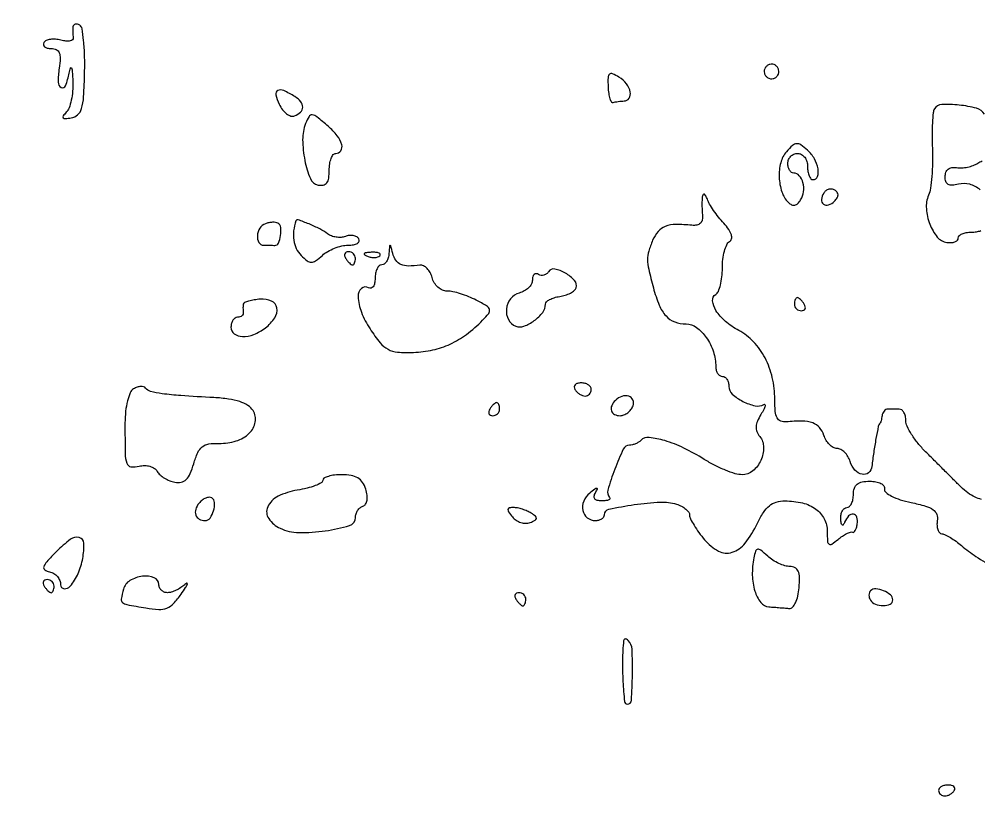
# Model space of a CAD drawing. Extents: x 0 to 5034, y 0 to 2560.
# Drawn here: x 2980.7 to 3127.1, y 2338.9 to 2457.5 of the extents above; entities that cross this region are included whole.
import ezdxf

# ---------------------------------------------------------------- set-up
doc = ezdxf.new("R2010")
doc.units = 0

msp = doc.modelspace()

# ---------------------------------------------------------------- linework, layer by layer
for points in [[(3315.229798, 2294.725646, 0.000021), (3228.5, 2295.347967, -0.000415)], [(3127.997007, 2443.004843, 0.192528), (3126.803744, 2443.887398, 0.038443), (3124.145646, 2444.369916, 0.03739), (3121.481068, 2444.444486, 0.247489), (3120.370832, 2443.791002, 0.115577), (3120.177866, 2443.215349, 0.010092), (3120.064477, 2441.667463, 0.012825), (3120.013317, 2439.793369, 0.009621), (3120.049642, 2437.729704, -0.014455), (3120.066617, 2435.590612, -0.015156), (3119.958685, 2433.487791, -0.014966), (3119.756591, 2431.683175, -0.062866), (3119.469312, 2430.632988, 0.11589), (3119.132472, 2428.569815, 0.075029), (3119.659591, 2426.198048, 0.080321), (3120.798563, 2424.24864, 0.186498), (3122.25, 2423.431099, 0.049529), (3122.919906, 2423.400776, 0.076548), (3123.485938, 2423.519377, 0.105546), (3123.86335, 2423.761101, 0.200325), (3124, 2424.088484, -0.205712), (3124.149683, 2424.436906, -0.0831), (3124.5875, 2424.732242, -0.063391), (3125.234371, 2424.933065, -0.043629), (3126, 2425, 0.035529), (3126.771432, 2425.054885, 0.051182), (3127.434975, 2425.220313, 0.063962)], [(3127.344488, 2431.428656, 0.118391), (3125.76082, 2432.288967, 0.13016), (3124.017591, 2432.294349, -0.04711), (3123.084461, 2432.142203, -0.147618), (3122.47179, 2432.282843, -0.184168), (3122.119973, 2432.711047, -0.081058), (3122, 2433.446227, -0.088991), (3122.121207, 2434.121845, -0.136836), (3122.467641, 2434.599984, -0.131142), (3123.024038, 2434.842479, -0.078477), (3123.75, 2434.837817, 0.055758), (3124.529654, 2434.797509, 0.03604), (3125.426563, 2434.916408, 0.036023), (3126.297846, 2435.163049, 0.055384), (3127, 2435.509646, -0.024757), (3127.644028, 2435.878119, -0.022858)], [(3127.57015, 2384.234885, -0.058339), (3126.568714, 2384.563031, -0.049684), (3125.475621, 2385.207141, -0.03828), (3124.423713, 2386.108161, 0.000154), (3123.291983, 2387.237867, 0.000075), (3121.847301, 2388.678647, 0.000074), (3120.344103, 2390.176892, 0.000108), (3119.015654, 2391.5, -0.026529), (3117.862218, 2392.777049, -0.029018), (3116.887105, 2394.132812, -0.030226), (3116.198463, 2395.378322, -0.111456), (3116.001123, 2396.25, 0.055191), (3115.926569, 2396.919436, 0.074751), (3115.70658, 2397.485938, 0.094184), (3115.381623, 2397.865963, 0.170509), (3115, 2398), (3114.073437, 2398), (3113.25, 2398, 0.126455), (3112.954173, 2397.923967, 0.087426), (3112.683594, 2397.70625, 0.078057), (3112.479041, 2397.38217, 0.070838), (3112.375, 2397, -0.019855), (3112.308588, 2396.598835, -0.022408), (3112.212511, 2396.220312, -0.022372), (3112.103003, 2395.908874, -0.102295), (3111.997377, 2395.75, 0.149938), (3111.80119, 2395.384793, 0.003733), (3111.443848, 2393.504784, 0.008329), (3111.097069, 2391.405493, 0.007806), (3110.812105, 2389.25, -0.190021), (3110.299845, 2388.292827, -0.235865), (3109.330962, 2388.055133, -0.157805), (3108.230423, 2388.708436, -0.104053), (3107.5, 2390, 0.057963), (3107.155594, 2390.764788, 0.061697), (3106.650655, 2391.4125, 0.069205), (3106.069292, 2391.851899, 0.127946), (3105.5, 2392, -0.127946), (3104.930708, 2392.148101, -0.069205), (3104.349345, 2392.5875, -0.061697), (3103.844406, 2393.235212, -0.057963), (3103.5, 2394, 0.10326), (3102.833741, 2395.18243, 0.127955), (3101.792523, 2395.890729, 0.084845), (3100.193545, 2396.171041, 0.026414), (3097.75, 2396.052296, -0.117272), (3096.89913, 2396.165359, -0.185579), (3096.358788, 2396.651424, -0.097752), (3096.074751, 2397.652895, -0.020372), (3096, 2399.486802, 0.056412), (3095.624367, 2402.805569, 0.064129), (3094.517133, 2405.806286, 0.068488), (3092.768111, 2408.264857, 0.081254), (3090.507885, 2409.99578, -0.052751), (3088.464351, 2411.384261, -0.075318), (3087.023658, 2413.032729, -0.117119), (3086.510038, 2414.509504, -0.287218), (3086.997296, 2415.498329, 0.15806), (3087.384881, 2415.955049, 0.036179), (3087.705456, 2416.929448, 0.033946), (3087.926362, 2418.159833, 0.027453), (3088, 2419.5, -0.029399), (3088.079057, 2420.843396, -0.035553), (3088.315842, 2422.083714, -0.038327), (3088.660142, 2423.068521, -0.152229), (3089.075205, 2423.546479, 0.194459), (3089.393435, 2423.980112, 0.138425), (3089.377512, 2424.58937, 0.079359), (3088.983841, 2425.38471, 0.029858), (3088.202486, 2426.355496, -0.018165), (3087.416526, 2427.286591, -0.016052), (3086.665691, 2428.310677, -0.016333), (3086.048896, 2429.277465, -0.046221), (3085.706228, 2430, 0.029643), (3085.481791, 2430.516761, 0.127967), (3085.26195, 2430.765625, 0.373532), (3085.085452, 2430.743935, 0.136294), (3084.963793, 2430.5, 0.035237), (3084.901858, 2429.991797, 0.012419), (3084.882766, 2429.257457, 0.012257), (3084.901708, 2428.446634, 0.014071), (3084.960525, 2427.674321, -0.07084), (3084.931002, 2426.883083, -0.152838), (3084.651359, 2426.348641, -0.152838), (3084.116917, 2426.068998, -0.07084), (3083.325679, 2426.039475, 0.027362), (3080.871261, 2426.160916, 0.090518), (3079.28716, 2425.863128, 0.124388), (3078.194876, 2425.093406, 0.076454), (3077.358579, 2423.75, 0.028422), (3076.751477, 2422.073183, 0.076608), (3076.578098, 2420.8214, 0.05325), (3076.760128, 2419.332904, 0.008623), (3077.46942, 2416.5, 0.031341), (3078.359312, 2413.861052, 0.087515), (3079.397306, 2412.214528, 0.119355), (3080.722854, 2411.315161, 0.08988), (3082.46193, 2411, -0.162635), (3084.054745, 2410.467831, -0.080119), (3085.552152, 2408.911197, -0.071812), (3086.629953, 2406.750666, -0.080009), (3087, 2404.452947, 0.067055), (3087.074821, 2403.897553, 0.083941), (3087.29375, 2403.426803, 0.09951), (3087.618658, 2403.111985, 0.143794), (3088, 2403, -0.151176), (3088.381366, 2402.881996, -0.098417), (3088.70625, 2402.549909, -0.081398), (3088.925388, 2402.053603, -0.063424), (3089, 2401.467776, 0.210557), (3089.515845, 2400.297132, 0.066229), (3091.122205, 2399.178174, 0.065616), (3092.989807, 2398.506762, 0.189253), (3094.323825, 2398.722056, -0.382643), (3094.494634, 2398.687997, -0.23465), (3094.53445, 2398.471776, -0.052975), (3094.316676, 2397.933895, -0.016925), (3093.883989, 2397.185844, 0.039175), (3093.355204, 2396.169986, 0.086552), (3093.157455, 2395.321414, 0.105167), (3093.274485, 2394.563926, 0.079246), (3093.694999, 2393.831201, -0.167159), (3094.29686, 2392.171673, -0.112431), (3093.878213, 2390.180756, -0.113691), (3092.644923, 2388.58375, -0.173406), (3091.012352, 2388, -0.07396), (3089.974526, 2388.15436, -0.022314), (3088.467334, 2388.687382, -0.021825), (3086.808845, 2389.444366, -0.022114), (3085.230128, 2390.340022, 0.027606), (3082.127253, 2392.055634, 0.039809), (3079.204758, 2393.19017, 0.045571), (3076.818647, 2393.672975, 0.227288), (3075.565125, 2393.231791, -0.058032), (3075.211036, 2392.951572, -0.038948), (3074.751715, 2392.714964, -0.039072), (3074.263799, 2392.553427, -0.060477), (3073.823693, 2392.5, 0.290131), (3072.879705, 2391.901892, 0.019522), (3071.5721, 2388.828347, 0.019767), (3070.509277, 2385.6602, 0.273946), (3070.796997, 2384.536337, -0.299349), (3070.83855, 2384.335154, -0.194683), (3070.668865, 2384.157549, -0.076602), (3070.234435, 2384.036971, -0.029467), (3069.60765, 2384, -0.054518), (3068.910177, 2384.076276, -0.174402), (3068.520535, 2384.322294, -0.21815), (3068.426943, 2384.717191, -0.086246), (3068.632941, 2385.25, 0.025766), (3068.923163, 2385.7948, 0.576385), (3068.84061, 2385.913471, 0.142805), (3068.545124, 2385.800071, 0.007741), (3067.751399, 2385.176887, 0.123466), (3066.83102, 2383.951019, 0.151229), (3066.69128, 2382.5317, 0.176451), (3067.367895, 2381.431451, 0.16912), (3068.606989, 2381, 0.061768), (3069.139644, 2381.066054, 0.080163), (3069.590803, 2381.260397, 0.097779), (3069.892785, 2381.548374, 0.154766), (3070, 2381.886456, -0.353497), (3070.685021, 2382.734301, -0.016637), (3074.557268, 2383.432449, -0.02407), (3078.528422, 2383.818771, -0.089281), (3081.013084, 2383.495847, -0.044484), (3081.773297, 2383.177797, -0.053418), (3082.416343, 2382.745482, -0.062212), (3082.857058, 2382.270422, -0.157187), (3083, 2381.826968, 0.117393), (3083.134044, 2381.263913, 0.019963), (3083.673795, 2380.29294, 0.020837), (3084.415579, 2379.182519, 0.017226), (3085.293769, 2378.062722, 0.096309), (3087.411129, 2376.353069, 0.200483), (3089.485945, 2376.16265, 0.153875), (3091.478412, 2377.553905, 0.052778), (3093.341116, 2380.589137, -0.03144), (3094.261042, 2382.242156, -0.079922), (3095.17429, 2383.262244, -0.10005), (3096.225944, 2383.81197, -0.070674), (3097.549563, 2384, -0.057818), (3100.23318, 2383.688637, -0.098912), (3102.27689, 2382.755804, -0.120679), (3103.544272, 2381.266953, -0.116782), (3104, 2379.342372, 0.014109), (3104.042051, 2377.852459, 0.223826), (3104.277176, 2377.418798, 0.317133), (3104.698347, 2377.410637, 0.02448), (3105.653695, 2378.127555, -0.024093), (3106.325988, 2378.632875, -0.033075), (3106.978371, 2379.015331, -0.034782), (3107.533111, 2379.246336, -0.203901), (3107.841022, 2379.222506, 0.280437), (3108.061814, 2379.237388, 0.10328), (3108.283756, 2379.475227, 0.06456), (3108.474473, 2379.906848, 0.035364), (3108.598844, 2380.472506, 0.107877), (3108.527345, 2381.504156, 0.294158), (3107.999206, 2381.962256, 0.246249), (3107.266822, 2381.702717, 0.091204), (3106.662281, 2380.75, -0.051902), (3106.45138, 2380.351958, -0.449116), (3106.275306, 2380.327933, -0.185333), (3106.137165, 2380.583427, -0.021021), (3106.078947, 2381.25, -0.055301), (3106.122799, 2381.919486, -0.077299), (3106.316941, 2382.485938, -0.09916), (3106.624788, 2382.864954, -0.174481), (3107, 2383, 0.191087), (3107.381882, 2383.151477, 0.088204), (3107.70625, 2383.5875, 0.068025), (3107.926307, 2384.234582, 0.048028), (3108, 2385, -0.07578), (3108.142566, 2385.935258, -0.149477), (3108.5625, 2386.55, -0.124434), (3109.317234, 2386.893532, -0.044917), (3110.5, 2387, -0.044778), (3111.446285, 2386.915085, -0.07565), (3112.198084, 2386.657572, -0.110891), (3112.649804, 2386.275625, -0.217794), (3112.75, 2385.825715, 0.282345), (3112.933279, 2385.30858, 0.05196), (3113.820219, 2384.732538, 0.041696), (3115.150413, 2384.187566, 0.025107), (3116.801174, 2383.756746, -0.017856), (3118.995902, 2383.217815, -0.082916), (3120.171371, 2382.661619, -0.157838), (3120.714064, 2381.948179, -0.124535), (3120.801174, 2380.976479, 0.050822), (3120.759678, 2380.24708, 0.073316), (3120.88222, 2379.613649, 0.096316), (3121.141719, 2379.170254, 0.188084), (3121.5, 2378.984899, -0.088245), (3122.013231, 2378.836408, -0.021213), (3122.79375, 2378.409918, -0.021131), (3123.660921, 2377.835852, -0.019555), (3124.5, 2377.176364, 0.031996), (3126.697966, 2375.535574, 0.01732), (3129.589171, 2373.792054, 0.013536)]]:
    msp.add_lwpolyline(points, format="xyb")
for points in [[(2988.881579, 2456.309017, 0.027366), (2988.847673, 2455.935902, 0.015289), (2988.845241, 2455.479804, 0.015217), (2988.871025, 2455.017162, 0.023832), (2988.924169, 2454.622231, -0.274543), (2988.817229, 2454.333284, -0.12555), (2988.438164, 2454.159137, -0.072349), (2987.815108, 2454.136439, -0.036953), (2987.043586, 2454.278351, 0.045254), (2986.221052, 2454.415595, 0.054303), (2985.437206, 2454.389237, 0.063353), (2984.804012, 2454.214916, 0.156775), (2984.441979, 2453.90612, 0.175346), (2984.370142, 2453.563049, 0.188831), (2984.537771, 2453.266173, 0.117293), (2984.953638, 2453.065289, 0.054172), (2985.554482, 2453, -0.106784), (2986.333472, 2452.831714, -0.191165), (2986.781467, 2452.367389, -0.109605), (2986.931632, 2451.499815, -0.024699), (2986.786692, 2450, 0.034164), (2986.620058, 2447.852154, 0.28709), (2987.105826, 2447.059879, 0.447493), (2987.760895, 2447.321444, 0.039792), (2988.294267, 2449.25, -0.030034), (2988.491753, 2450.02236, -0.690869), (2988.652345, 2450.030601, -0.087376), (2988.784938, 2449.485517, -0.006491), (2988.863818, 2447.95, -0.030001), (2988.832608, 2446.508059, -0.031944), (2988.627854, 2445.11067, -0.03374), (2988.296017, 2443.94267, -0.110732), (2987.869301, 2443.269301, 0.034097), (2987.394679, 2442.725121, 0.356225), (2987.404429, 2442.449448, 0.233305), (2987.720473, 2442.318571, 0.019876), (2988.619301, 2442.413793, 0.151085), (2989.596498, 2442.880054, 0.135558), (2990.190772, 2443.835933, 0.057007), (2990.508112, 2445.653418, 0.008666), (2990.66171, 2449.340041, 0.012978), (2990.657449, 2451.929243, 0.018999), (2990.508103, 2454.202869, 0.014764), (2990.263586, 2456.028949, 0.216957), (2989.91171, 2456.554566, 0.07209), (2989.554261, 2456.709773, 0.125582), (2989.233029, 2456.714867, 0.160223), (2988.999745, 2456.571278, 0.139892)], [(3094.552786, 2450.08541, 0.099038), (3094.401684, 2449.679226, 0.097945), (3094.417584, 2449.244476, 0.097945), (3094.597789, 2448.848514, 0.099038), (3094.91459, 2448.552786, 0.099038), (3095.320774, 2448.401684, 0.097945), (3095.755524, 2448.417584, 0.097945), (3096.151486, 2448.597789, 0.099038), (3096.447214, 2448.91459, 0.099038), (3096.598316, 2449.320774, 0.097945), (3096.582416, 2449.755524, 0.097945), (3096.402211, 2450.151486, 0.099038), (3096.08541, 2450.447214, 0.099038), (3095.679226, 2450.598316, 0.097945), (3095.244476, 2450.582416, 0.097945), (3094.848514, 2450.402211, 0.099038)], [(3070.560057, 2447.119398, 0.024353), (3070.651531, 2446.132717, 0.043992), (3070.83569, 2445.342886, 0.062511), (3071.074759, 2444.837507, 0.355102), (3071.337361, 2444.75, -0.036487), (3071.661851, 2444.846064, -0.016411), (3072.0991, 2444.926562, -0.016146), (3072.568614, 2444.981727, -0.02117), (3073, 2445, 0.254089), (3073.769954, 2445.418278, 0.199203), (3073.945003, 2446.368135, 0.115182), (3073.358229, 2447.613334, 0.085918), (3072.222696, 2448.628851, 0.033028), (3071.236418, 2449.15773, 0.299319), (3070.776732, 2449.085677, 0.204967), (3070.546331, 2448.582395, 0.017185)], [(3020.365312, 2444.505656, 0.052088), (3020.870795, 2443.671896, 0.068466), (3021.499594, 2443.043623, 0.084879), (3022.149191, 2442.706338, 0.170618), (3022.71936, 2442.72255, 0.099427), (3023.621028, 2443.293658, 0.202076), (3023.948876, 2444.04962, 0.179466), (3023.650006, 2444.881968, 0.078289), (3022.75, 2445.662863, 0.029772), (3021.045194, 2446.591702, 0.226544), (3020.155672, 2446.586166, 0.352449), (3019.855958, 2445.951671, 0.051175)], [(3024.393241, 2441.582387, 0.093756), (3023.941707, 2439.093141, 0.048121), (3024.271098, 2435.927838, 0.047361), (3025.113598, 2433.150335, 0.253049), (3026.297562, 2432.181211, 0.094692), (3027.088933, 2432.180079, 0.185768), (3027.616459, 2432.506957, 0.127125), (3027.913459, 2433.217707, 0.035746), (3028, 2434.426676, -0.037014), (3028.073054, 2435.412175, -0.055721), (3028.29375, 2436.244086, -0.073092), (3028.616882, 2436.812967, -0.231061), (3029, 2437, 0.252984), (3029.767192, 2437.414716, 0.216211), (3029.909572, 2438.33322, 0.099316), (3029.215741, 2439.698914, 0.047111), (3027.84699, 2441.132705, 0.009093), (3026.12221, 2442.574487, 0.138018), (3025.41236, 2442.877771, 0.297078), (3024.909851, 2442.636224, 0.044722)], [(3097.78419, 2437.258096, 0.118376), (3096.907741, 2435.590306, 0.071419), (3096.671168, 2433.358338, 0.071272), (3097.072415, 2431.144545, 0.11647), (3098.070255, 2429.529745, 0.082903), (3098.570651, 2429.17253, 0.166039), (3099.046958, 2429.112454, 0.145516), (3099.504484, 2429.358031, 0.05897), (3099.949121, 2429.917675, 0.107847), (3100.388557, 2431.16506, 0.09453), (3100.299132, 2432.546263, 0.114129), (3099.74629, 2433.607069, 0.219186), (3098.893011, 2434, -0.164455), (3098.552359, 2434.115158, -0.095748), (3098.262322, 2434.440625, -0.076852), (3098.066322, 2434.926285, -0.057609), (3098, 2435.5, -0.099038), (3098.114514, 2436.072457, -0.097945), (3098.440625, 2436.559375, -0.097945), (3098.927543, 2436.885486, -0.099038), (3099.5, 2437, -0.130775), (3100.075754, 2436.846791, -0.10214), (3100.5625, 2436.416667, -0.08892), (3100.888136, 2435.769411, -0.072314), (3101, 2435, 0.039769), (3101.061007, 2434.23419, 0.059018), (3101.244792, 2433.5875, 0.07762), (3101.51442, 2433.147449, 0.219986), (3101.833333, 2433, 0.31686), (3102.515499, 2433.480549, 0.132588), (3102.609869, 2434.661363, 0.08418), (3102.045177, 2436.199489, 0.079018), (3100.995647, 2437.503939, 0.031058), (3099.996256, 2438.301367, 0.173658), (3099.346055, 2438.479555, 0.167025), (3098.715982, 2438.207653, 0.028232)], [(3103.468963, 2430.949781, 0.116221), (3103.141241, 2429.967994, 0.258096), (3103.448742, 2429.268926, 0.251496), (3104.214666, 2429.146534, 0.113251), (3105.103799, 2429.703799, 0.053431), (3105.515485, 2430.214314, 0.136091), (3105.655459, 2430.664644, 0.169261), (3105.531428, 2431.059296, 0.094625), (3105.156231, 2431.403444, 0.105525), (3104.716563, 2431.560607, 0.099247), (3104.240657, 2431.529717, 0.096292), (3103.801911, 2431.315254, 0.09291)], [(3018.25, 2426.281721, 0.168981), (3017.40789, 2425.601836, 0.12077), (3017.027943, 2424.441372, 0.153328), (3017.265247, 2423.419842, 0.265555), (3018, 2423, -0.002316), (3018.433157, 2422.997994, -0.001757), (3018.908152, 2422.991924, -0.001776), (3019.353822, 2422.983078, -0.004146), (3019.687328, 2422.972506, 0.307549), (3020.254908, 2423.32579, 0.069723), (3020.583151, 2424.475574, 0.066064), (3020.591789, 2425.722145, 0.238516), (3020.160933, 2426.361084, 0.098497), (3019.819561, 2426.471514, 0.039523), (3019.326962, 2426.489994, 0.037158), (3018.777117, 2426.426042, 0.038604)], [(3022.923489, 2426.718615, 0.052322), (3022.561149, 2425.185684, 0.068736), (3022.575072, 2423.749484, 0.075677), (3022.964729, 2422.480921, 0.084278), (3023.705155, 2421.437702, 0.031987), (3024.631968, 2420.622452, 0.167048), (3025.266636, 2420.407574, 0.156769), (3025.922369, 2420.621676, 0.027247), (3026.947595, 2421.452574, -0.054272), (3027.765325, 2422.045201, -0.036131), (3028.810346, 2422.545444, -0.036273), (3029.908918, 2422.887333, -0.057362), (3030.887758, 2423, 0.041738), (3031.701534, 2423.06805, 0.090563), (3032.289272, 2423.280921, 0.168064), (3032.559041, 2423.594996, 0.236839), (3032.526992, 2423.956326, 0.127958), (3032.189531, 2424.278798, 0.080917), (3031.67461, 2424.464822, 0.071976), (3031.065469, 2424.490109, 0.066144), (3030.45524, 2424.34445, -0.07375), (3029.79718, 2424.197866, -0.053525), (3029.046042, 2424.224171, -0.053673), (3028.320156, 2424.4089, -0.075578), (3027.737265, 2424.73289, 0.046256), (3026.569277, 2425.474521, 0.020514), (3024.909932, 2426.240085, 0.011498), (3023.257498, 2426.877677, 0.416734)], [(3037.116001, 2421.75, -0.054605), (3036.997445, 2421.080606, -0.070943), (3036.740325, 2420.514062, -0.08736), (3036.390655, 2420.132621, -0.165114), (3036, 2420, 0.195654), (3035.618015, 2419.844577, 0.086673), (3035.29375, 2419.395164, 0.066561), (3035.073608, 2418.729059, 0.0466), (3035, 2417.940983, -0.048244), (3034.927926, 2417.195754, -0.105025), (3034.704175, 2416.669632, -0.182074), (3034.373757, 2416.443968, -0.200778), (3033.992937, 2416.504365, 0.334526), (3032.908661, 2416.40425, 0.221287), (3032.402526, 2415.198807, 0.083763), (3032.905146, 2412.783491, 0.053107), (3034.231866, 2410.22523, 0.023477), (3035.774974, 2408.115367, 0.099862), (3036.970791, 2407.121743, 0.105278), (3038.42549, 2406.6964, 0.02758), (3040.869224, 2406.648661, 0.045514), (3043.804559, 2407.022211, 0.054507), (3046.442294, 2407.915254, 0.051839), (3048.926911, 2409.401037, 0.035733), (3051.407261, 2411.550118, 0.028696), (3052.341766, 2412.598518, 0.249483), (3052.450881, 2413.192547, 0.183119), (3052.024218, 2413.73159, 0.015112), (3050.433265, 2414.619001, 0.02367), (3049.284341, 2415.147658, 0.020449), (3048.033651, 2415.594331, 0.020951), (3046.865414, 2415.905401, 0.054639), (3046.002324, 2416, -0.10696), (3045.285825, 2416.155048, -0.075849), (3044.594555, 2416.605605, -0.07148), (3044.032889, 2417.273734, -0.075279), (3043.694133, 2418.061634, 0.059703), (3043.389071, 2418.836541, 0.071904), (3042.923419, 2419.464754, 0.084937), (3042.375284, 2419.855993, 0.147377), (3041.827502, 2419.943152, -0.033955), (3040.086495, 2419.826377, -0.103054), (3038.930809, 2420.06823, -0.14001), (3038.172613, 2420.693856, -0.08699), (3037.689326, 2421.75, 0.001923), (3037.377121, 2422.926177, 0.339035), (3037.280763, 2423, 0.392517), (3037.198801, 2422.923939, 0.002113)], [(3030.5, 2421, 0.029505), (3030.768994, 2420.617226, 0.035638), (3031.066025, 2420.29375, 0.038439), (3031.34829, 2420.065539, 0.151918), (3031.559017, 2420, 0.210953), (3031.727648, 2420.07446, 0.081139), (3031.870461, 2420.29375, 0.061769), (3031.967655, 2420.617151, 0.042167), (3032, 2421, 0.105053), (3031.918938, 2421.381556, 0.099167), (3031.688914, 2421.70625, 0.09642), (3031.345238, 2421.923877, 0.093332), (3030.940983, 2422, 0.108972), (3030.586039, 2421.921712, 0.182303), (3030.3746, 2421.70625, 0.161196), (3030.343488, 2421.3821, 0.082592)], [(3033.8125, 2421.316886, 0.051402), (3034.359369, 2421.160852, 0.05415), (3034.916927, 2421.123424, 0.060344), (3035.402231, 2421.202593, 0.126455), (3035.729167, 2421.395833, 0.296942), (3035.77538, 2421.614691, 0.208169), (3035.592839, 2421.799335, 0.077125), (3035.112848, 2421.910055, 0.028489), (3034.416667, 2421.921053, 0.018894), (3033.670344, 2421.862007, 0.168741), (3033.37858, 2421.720685, 0.470617), (3033.395823, 2421.538436, 0.054073)], [(3061.477262, 2418.963209, -0.092361), (3061.171489, 2418.62683, -0.096123), (3060.769142, 2418.428905, -0.099349), (3060.333211, 2418.399451, -0.106143), (3059.930902, 2418.542705, 0.137991), (3059.577448, 2418.644084, 0.191019), (3059.273452, 2418.52533, 0.139604), (3059.068256, 2418.185695, 0.066614), (3059, 2417.675648, -0.124701), (3058.850404, 2417.085158, -0.074608), (3058.4125, 2416.503329, -0.066933), (3057.764621, 2416.017921, -0.063475), (3057, 2415.710251, 0.165143), (3055.670839, 2414.833505, 0.139957), (3055.040326, 2413.265143, 0.146743), (3055.345352, 2411.655406, 0.183446), (3056.471061, 2410.649478, 0.184035), (3057.72052, 2410.646466, 0.069016), (3059.283698, 2411.499212, 0.068382), (3060.574351, 2412.760173, 0.166638), (3061, 2414.001878, -0.208354), (3061.153506, 2414.354265, -0.063062), (3061.637929, 2414.702429, -0.051219), (3062.340226, 2414.995122, -0.036624), (3063.171672, 2415.180449, 0.039997), (3064.027079, 2415.377174, 0.045449), (3064.802628, 2415.70218, 0.050895), (3065.39498, 2416.098253, 0.141546), (3065.67428, 2416.507824, 0.268691), (3065.442856, 2417.605935, 0.077345), (3064.044085, 2418.745708, 0.081831), (3062.418013, 2419.369006, 0.314813)], [(3014.881579, 2414.031892, 0.037626), (3014.844372, 2413.775033, 0.017161), (3014.83273, 2413.435931, 0.016882), (3014.844883, 2413.076089, 0.022274), (3014.881579, 2412.75, -0.137085), (3014.848335, 2412.464378, -0.119953), (3014.671464, 2412.220313, -0.101574), (3014.373191, 2412.056406, -0.075146), (3014, 2412, 0.148195), (3013.618646, 2411.884432, 0.098894), (3013.29375, 2411.559375, 0.082425), (3013.074694, 2411.073457, 0.064853), (3013, 2410.5, 0.237377), (3013.50046, 2409.505251, 0.155737), (3014.738456, 2409.081827, 0.099877), (3016.485711, 2409.39713, 0.068024), (3018.25, 2410.392046, 0.084216), (3019.680227, 2411.916687, 0.19104), (3020.001012, 2413.437438, 0.250185), (3019.190159, 2414.482328, 0.126447), (3017.5, 2414.770691, 0.01943), (3016.533601, 2414.65276, 0.028688), (3015.699589, 2414.46832, 0.027963), (3015.066571, 2414.250847, 0.246016)], [(3099, 2414, 0.105053), (3099.081062, 2413.618444, 0.099167), (3099.311086, 2413.29375, 0.09642), (3099.654762, 2413.076123, 0.093332), (3100.059017, 2413, 0.108972), (3100.413961, 2413.078288, 0.182303), (3100.6254, 2413.29375, 0.161196), (3100.656512, 2413.6179, 0.082592), (3100.5, 2414, 0.029505), (3100.231006, 2414.382774, 0.035638), (3099.933975, 2414.70625, 0.038439), (3099.65171, 2414.934461, 0.151918), (3099.440983, 2415, 0.210953), (3099.272352, 2414.92554, 0.081139), (3099.129539, 2414.70625, 0.061769), (3099.032345, 2414.382849, 0.042167)], [(3065.5, 2401, 0.06081), (3065.806203, 2400.617485, 0.051032), (3066.2129, 2400.29375, 0.053229), (3066.653442, 2400.073302, 0.089642), (3067.059017, 2400, 0.105429), (3067.418051, 2400.076556, 0.099231), (3067.723586, 2400.29375, 0.096318), (3067.928382, 2400.618268, 0.092995), (3068, 2401, 0.153634), (3067.879982, 2401.381379, 0.097988), (3067.542039, 2401.70625, 0.080552), (3067.037096, 2401.925455, 0.062283), (3066.440983, 2402, 0.066118), (3065.889346, 2401.926733, 0.138808), (3065.521475, 2401.70625, 0.191142), (3065.392057, 2401.379648, 0.139169)], [(2998.141276, 2401.087313, 0.153394), (2997.620752, 2400.485148, 0.040065), (2997.203695, 2399.260781, 0.035666), (2996.920948, 2397.67928, 0.025768), (2996.824079, 2395.8901, 0.004139), (2996.850897, 2391.196428, 0.076349), (2997.096584, 2389.733546, 0.28927), (2997.735107, 2389.207804, 0.09565), (2999.002357, 2389.290365, -0.065864), (2999.825261, 2389.393133, -0.068063), (3000.636995, 2389.27608, -0.074995), (3001.31626, 2388.965508, -0.119116), (3001.752357, 2388.50218, 0.081251), (3002.179255, 2387.974449, 0.044043), (3002.850344, 2387.474314, 0.042388), (3003.642642, 2387.07414, 0.051776), (3004.440305, 2386.845183, 0.099033), (3005.408113, 2386.865861, 0.140819), (3006.159409, 2387.274914, 0.096487), (3006.766592, 2388.162359, 0.030484), (3007.314768, 2389.679578, -0.032782), (3007.931757, 2391.363037, -0.120379), (3008.619285, 2392.255441, -0.132909), (3009.599979, 2392.682238, -0.043686), (3011.184852, 2392.775681, 0.083751), (3013.781291, 2393.1381, 0.115654), (3015.797088, 2394.33572, 0.155945), (3016.706309, 2396.019872, 0.189563), (3016.371691, 2397.768764, 0.110836), (3015.586178, 2398.555693, 0.061264), (3014.353254, 2399.140885, 0.04557), (3012.644296, 2399.540488, 0.021547), (3010.388642, 2399.756646, -0.003588), (3005.324362, 2400.058963, -0.017663), (3002.477838, 2400.350672, -0.028144), (3000.730923, 2400.693378, -0.170142), (2999.973607, 2401.197214, 0.16296), (2999.673987, 2401.402646, 0.084664), (2999.218222, 2401.452531, 0.069347), (2998.679861, 2401.344308, 0.054233)], [(3071.666667, 2399.333333, 0.091279), (3071.104157, 2398.516988, 0.182764), (3071.058044, 2397.746211, 0.2062), (3071.525041, 2397.201223, 0.114399), (3072.393011, 2397, 0.096313), (3072.968559, 2397.111903, 0.06686), (3073.545909, 2397.440625, 0.064359), (3074.037471, 2397.926569, 0.074185), (3074.361626, 2398.5, 0.195018), (3074.344853, 2399.392332, 0.220185), (3073.712273, 2399.962263, 0.157174), (3072.661894, 2399.949759, 0.11594)], [(3052.5, 2398, 0.082592), (3052.343488, 2397.6179, 0.161196), (3052.3746, 2397.29375, 0.182303), (3052.586039, 2397.078288, 0.108972), (3052.940983, 2397, 0.093332), (3053.345238, 2397.076123, 0.09642), (3053.688914, 2397.29375, 0.099167), (3053.918938, 2397.618444, 0.105053), (3054, 2398, 0.042167), (3053.967655, 2398.382849, 0.061769), (3053.870461, 2398.70625, 0.081139), (3053.727648, 2398.92554, 0.210953), (3053.559017, 2399, 0.151918), (3053.34829, 2398.934461, 0.038439), (3053.066025, 2398.70625, 0.035638), (3052.768994, 2398.382774, 0.029505)], [(3027, 2387.127808, -0.274968), (3026.77679, 2386.752612, -0.032582), (3025.859808, 2386.329499, -0.031574), (3024.605809, 2385.936029, -0.020591), (3023.118496, 2385.634939, 0.074481), (3020.181847, 2384.703139, 0.174762), (3018.604044, 2383.072154, 0.260069), (3018.757724, 2381.29102, 0.137949), (3020.50108, 2379.817554, 0.103235), (3023.344955, 2379.176276, 0.039883), (3027.399519, 2379.43482, 0.036356), (3031.078061, 2380.242302, 0.331953), (3032, 2381.47794, -0.077175), (3032.084833, 2382.02428, -0.06781), (3032.332729, 2382.546096, -0.07034), (3032.699746, 2382.965092, -0.097617), (3033.132696, 2383.210899, 0.16685), (3033.542143, 2383.523718, 0.105846), (3033.765213, 2384.087394, 0.076268), (3033.775859, 2384.865526, 0.042218), (3033.565308, 2385.794232, 0.070551), (3033.070442, 2386.823409, 0.109442), (3032.361468, 2387.502281, 0.094398), (3031.350966, 2387.879707, 0.04233), (3029.932612, 2388, 0.028152), (3028.808972, 2387.936684, 0.044154), (3027.861455, 2387.743794, 0.054977), (3027.197356, 2387.463859, 0.271927)], [(3008.121983, 2383.64698, 0.095583), (3007.611658, 2382.717562, 0.164461), (3007.624291, 2381.843604, 0.18615), (3008.150787, 2381.229256, 0.124174), (3009.059678, 2381, 0.243814), (3009.798952, 2381.383275, 0.082678), (3010.341344, 2382.508346, 0.08299), (3010.488758, 2383.745051, 0.247437), (3010.069633, 2384.456965, 0.157814), (3009.664621, 2384.556304, 0.080573), (3009.149765, 2384.43395, 0.06707), (3008.607076, 2384.117393, 0.054071)], [(3055.950668, 2381.559441, 0.075617), (3056.520752, 2381.052207, 0.067154), (3057.238809, 2380.71234, 0.070009), (3057.99002, 2380.584799, 0.09902), (3058.656959, 2380.698604, 0.028572), (3059.408944, 2381.037614, 0.246481), (3059.61208, 2381.330244, 0.25711), (3059.482643, 2381.654464, 0.030676), (3058.833846, 2382.123851, 0.038074), (3058.222898, 2382.44883, 0.026202), (3057.488662, 2382.7255, 0.0265), (3056.74959, 2382.918142, 0.047745), (3056.127555, 2382.984687, 0.051008), (3055.489515, 2382.926612, 0.324362), (3055.280218, 2382.702302, 0.185737), (3055.377799, 2382.310031, 0.020409)], [(2986.364165, 2376.273256, 0.010587), (2984.886568, 2374.731726, 0.103242), (2984.426848, 2373.960075, 0.333197), (2984.578927, 2373.488099, 0.106796), (2985.299598, 2373.180819, -0.088075), (2985.949145, 2372.931905, -0.079335), (2986.500507, 2372.467513, -0.080892), (2986.871454, 2371.863894, -0.097711), (2987, 2371.21239, 0.38322), (2987.540826, 2370.610383, 0.249864), (2988.465307, 2370.982566, 0.070922), (2989.671811, 2372.920921, 0.059892), (2990.375875, 2375.233733, 0.053609), (2990.534702, 2377.540363, 0.331079), (2989.833856, 2378.41093, 0.230162), (2988.502515, 2378.142579, 0.033526)], [(3092.810855, 2375.325476, 0.054114), (3092.573325, 2372.668188, 0.070072), (3092.960086, 2370.254535, 0.090553), (3093.85764, 2368.528038, 0.210901), (3095.113499, 2367.85, -0.000119), (3095.925421, 2367.785248, -0.000093), (3096.805479, 2367.714687, -0.000094), (3097.62371, 2367.648775, -0.000232), (3098.224302, 2367.6, 0.232514), (3098.718724, 2367.794853, 0.074437), (3099.170488, 2368.469759, 0.05546), (3099.522059, 2369.49461, 0.034699), (3099.712164, 2370.75, 0.02412), (3099.764507, 2372.350698, 0.097823), (3099.561608, 2373.299997, 0.172866), (3099.087353, 2373.811179, 0.120707), (3098.316604, 2374, -0.073285), (3097.55609, 2374.11207, -0.035341), (3096.633465, 2374.462796, -0.034087), (3095.705055, 2374.972485, -0.04136), (3094.9166, 2375.575476, 0.013883), (3093.855654, 2376.483336, 0.202243), (3093.391662, 2376.617228, 0.294718), (3093.075868, 2376.355859, 0.027241)], [(2984.5, 2371, 0.029505), (2984.768994, 2370.617226, 0.035638), (2985.066025, 2370.29375, 0.038439), (2985.34829, 2370.065539, 0.151918), (2985.559017, 2370, 0.210953), (2985.727648, 2370.07446, 0.081139), (2985.870461, 2370.29375, 0.061769), (2985.967655, 2370.617151, 0.042167), (2986, 2371, 0.105053), (2985.918938, 2371.381556, 0.099167), (2985.688914, 2371.70625, 0.09642), (2985.345238, 2371.923877, 0.093332), (2984.940983, 2372, 0.108972), (2984.586039, 2371.921712, 0.182303), (2984.3746, 2371.70625, 0.161196), (2984.343488, 2371.3821, 0.082592)], [(2996.590918, 2370.54367, 0.021641), (2996.264285, 2369.029805, 0.265744), (2996.459606, 2368.495141, 0.129421), (2997.111178, 2368.185482, 0.004166), (3000, 2367.666043, 0.029902), (3001.970943, 2367.448776, 0.106258), (3003.218165, 2367.652248, 0.111938), (3004.235864, 2368.343105, 0.035064), (3005.403817, 2369.783383, 0.009625), (3006.06532, 2370.767059, 0.053547), (3006.350704, 2371.334806, 0.63322), (3006.257564, 2371.430823, 0.104673), (3005.953817, 2371.25, -0.041798), (3005.339933, 2370.77159, -0.034578), (3004.615809, 2370.367188, -0.035881), (3003.895198, 2370.088961, -0.07432), (3003.3, 2370, -0.095103), (3002.803792, 2370.095243, -0.096933), (3002.381875, 2370.367188, -0.098815), (3002.099428, 2370.773023, -0.103119), (3002, 2371.25, 0.308239), (3001.290692, 2372.291264, 0.126836), (2999.510108, 2372.510443, 0.101946), (2997.564654, 2371.837469, 0.197196)], [(3056.5, 2369, 0.029505), (3056.768994, 2368.617226, 0.035638), (3057.066025, 2368.29375, 0.038439), (3057.34829, 2368.065539, 0.151918), (3057.559017, 2368, 0.210953), (3057.727648, 2368.07446, 0.081139), (3057.870461, 2368.29375, 0.061769), (3057.967655, 2368.617151, 0.042167), (3058, 2369, 0.105053), (3057.918938, 2369.381556, 0.099167), (3057.688914, 2369.70625, 0.09642), (3057.345238, 2369.923877, 0.093332), (3056.940983, 2370, 0.108972), (3056.586039, 2369.921712, 0.182303), (3056.3746, 2369.70625, 0.161196), (3056.343488, 2369.3821, 0.082592)], [(3110.624952, 2370.291619, 0.112362), (3110.447014, 2370.008818, 0.077846), (3110.378206, 2369.63587, 0.072274), (3110.425746, 2369.232189, 0.073142), (3110.586203, 2368.86052, 0.166742), (3111.350977, 2368.233457, 0.091719), (3112.556368, 2368.022312, 0.10994), (3113.605693, 2368.266365, 0.288442), (3114, 2368.893011, 0.218838), (3113.648401, 2369.65787, 0.079209), (3112.605117, 2370.298867, 0.079214), (3111.414306, 2370.58367, 0.218914)], [(3072.928571, 2362.666667, 0.023833), (3072.753698, 2359.710143, 0.017619), (3072.83172, 2356.434038, 0.008787), (3073.064954, 2353.395884, 0.386887), (3073.5, 2353, 0.396359), (3074.120754, 2353.583798, 0.011651), (3074.269753, 2357.498631, 0.014435), (3074.214779, 2361.38956, 0.187761), (3073.642857, 2362.690476, 0.058369), (3073.391155, 2362.889394, 0.147432), (3073.167857, 2362.948661, 0.22461), (3073.008506, 2362.866669, 0.137601)], [(3121, 2339.833333, 0.112153), (3121.072214, 2339.515437, 0.100145), (3121.276414, 2339.244792, 0.094392), (3121.581686, 2339.063221, 0.087308), (3121.940983, 2339, 0.076861), (3122.339084, 2339.061561, 0.053298), (3122.756842, 2339.244792, 0.05288), (3123.130304, 2339.514519, 0.071639), (3123.396994, 2339.833333, 0.16277), (3123.471218, 2340.149103, 0.190804), (3123.33303, 2340.421875, 0.124167), (3122.976727, 2340.606344, 0.05773), (3122.456011, 2340.666667, 0.055286), (3121.899039, 2340.604892, 0.074868), (3121.427703, 2340.421875, 0.094314), (3121.111542, 2340.151276, 0.170324)]]:
    msp.add_lwpolyline(points, format="xyb", close=True)

doc.saveas('drawing.dxf')
